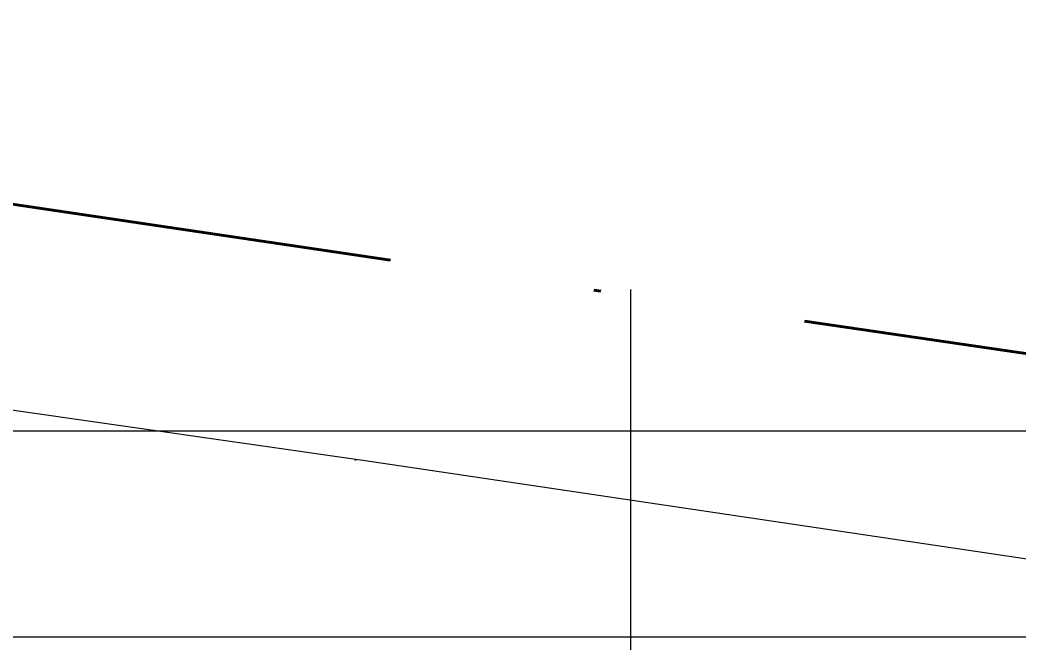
# Model space of a CAD drawing. Header units: metres. Extents: x -353 to 1688, y -477 to 135.
# Drawn here: x 528.48 to 543.05, y -149.04 to -139.95 of the extents above; entities that cross this region are included whole.
import ezdxf

# ---------------------------------------------------------------- set-up
doc = ezdxf.new("R2010")
doc.units = ezdxf.units.M
doc.header["$MEASUREMENT"] = 0
doc.linetypes.add('ACAD_ISO04W100', pattern=[30, 24, -3, 0, -3])
doc.layers.add('CIRCULATION', color=8, linetype='Continuous')
doc.layers.add('SITE BOUNDARY', color=6, linetype='ACAD_ISO04W100', lineweight=60)
doc.layers.add('WALL', color=2, linetype='Continuous', lineweight=40)
doc.layers.add('STAIR', color=231, linetype='Continuous', plot=False)

msp = doc.modelspace()

# ---------------------------------------------------------------- linework, layer by layer
at = {"layer": 'CIRCULATION'}
for p, q in [((550.84796, -145.95278), (527.03936, -145.95278)), ((550.84796, -148.95278), (527.03936, -148.95278))]:
    msp.add_line(p, q, dxfattribs=at)
at = {"layer": 'Defpoints'}
for p, q in [((510.07835, -143.0069), (533.50556, -146.37977)), ((533.50556, -146.37977), (556.44924, -149.78382))]:
    msp.add_line(p, q, dxfattribs=at)
at = {"layer": 'SITE BOUNDARY'}
msp.add_line((510.13092, -139.95463), (556.60068, -146.8049), dxfattribs=at)
at = {"layer": 'STAIR'}
msp.add_line((537.37701, -152.12611), (537.37701, -143.88262), dxfattribs=at)
at = {"layer": 'WALL'}
for p, q in [((533.3658, -143.37977), (533.3658, -143.37977)), ((533.3658, -146.35964), (533.3658, -146.37977))]:
    msp.add_line(p, q, dxfattribs=at)

doc.saveas('drawing.dxf')
